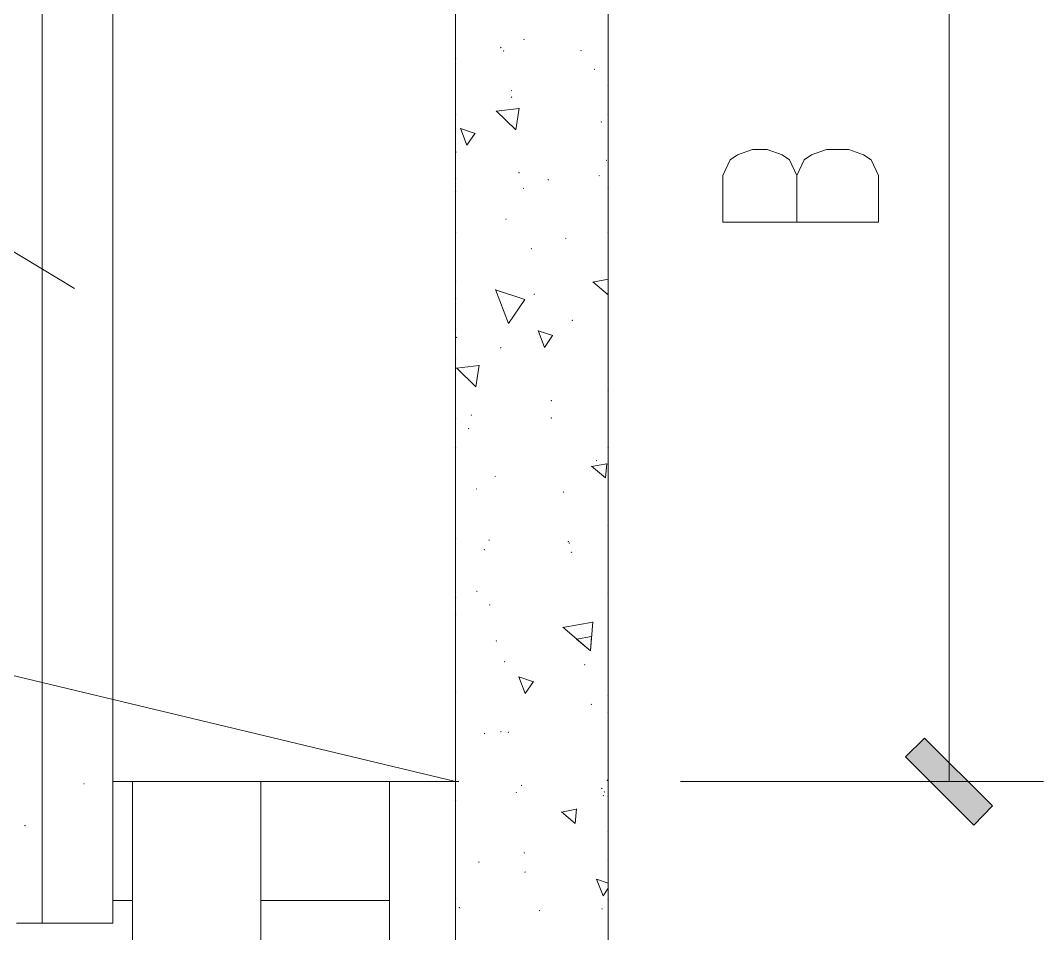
# Model space of a CAD drawing. Header units: millimetres. Extents: x 568 to 57335, y 85 to 28579.
# Drawn here: x 57072.93 to 57111.13, y 28263.11 to 28297.21 of the extents above; entities that cross this region are included whole.
import ezdxf

# ---------------------------------------------------------------- set-up
doc = ezdxf.new("R2010")
doc.units = ezdxf.units.MM

msp = doc.modelspace()

# ---------------------------------------------------------------- hatches: boundary and pattern name
h = msp.add_hatch(color=0)
h.dxf.hatch_style = 2
h.paths.add_polyline_path([(57089.175, 28296.997), (57089.147, 28297.026), (57089.175, 28297.054), (57089.203, 28297.026)])
h = msp.add_hatch(color=0)
h.dxf.hatch_style = 2
h.paths.add_polyline_path([(57089.175, 28296.997), (57089.147, 28297.026), (57089.175, 28297.054), (57089.203, 28297.026)])
h = msp.add_hatch(color=0)
h.dxf.hatch_style = 2
h.paths.add_polyline_path([(57090.869, 28296.169), (57090.841, 28296.197), (57090.869, 28296.226), (57090.897, 28296.197)])
h = msp.add_hatch(color=0)
h.dxf.hatch_style = 2
h.paths.add_polyline_path([(57091.735, 28296.473), (57091.707, 28296.501), (57091.735, 28296.529), (57091.763, 28296.501)])
h = msp.add_hatch(color=0)
h.dxf.hatch_style = 2
h.paths.add_polyline_path([(57089.175, 28295.759), (57089.147, 28295.787), (57089.175, 28295.815), (57089.203, 28295.787)])
h = msp.add_hatch(color=0)
h.dxf.hatch_style = 2
h.paths.add_polyline_path([(57089.175, 28295.759), (57089.147, 28295.787), (57089.175, 28295.815), (57089.203, 28295.787)])
h = msp.add_hatch(color=0)
h.dxf.hatch_style = 2
h.paths.add_polyline_path([(57090.968, 28296.04), (57090.94, 28296.068), (57090.968, 28296.096), (57090.996, 28296.068)])
h = msp.add_hatch(color=0)
h.dxf.hatch_style = 2
h.paths.add_polyline_path([(57093.863, 28296.055), (57093.835, 28296.083), (57093.863, 28296.112), (57093.891, 28296.083)])
h = msp.add_hatch(color=0)
h.dxf.hatch_style = 2
h.paths.add_polyline_path([(57094.364, 28295.356), (57094.336, 28295.384), (57094.364, 28295.413), (57094.392, 28295.384)])
h = msp.add_hatch(color=0)
h.dxf.hatch_style = 2
h.paths.add_polyline_path([(57089.175, 28294.581), (57089.147, 28294.61), (57089.175, 28294.638), (57089.203, 28294.61)])
h = msp.add_hatch(color=0)
h.dxf.hatch_style = 2
h.paths.add_polyline_path([(57094.873, 28294.733), (57094.845, 28294.761), (57094.873, 28294.79), (57094.901, 28294.761)])
h = msp.add_hatch(color=0)
h.dxf.hatch_style = 2
h.paths.add_polyline_path([(57094.873, 28294.733), (57094.845, 28294.761), (57094.873, 28294.79), (57094.901, 28294.761)])
h = msp.add_hatch(color=0)
h.dxf.hatch_style = 2
h.paths.add_polyline_path([(57091.264, 28294.559), (57091.236, 28294.587), (57091.264, 28294.615), (57091.292, 28294.587)])
h = msp.add_hatch(color=0)
h.dxf.hatch_style = 2
h.paths.add_polyline_path([(57091.264, 28294.316), (57091.236, 28294.344), (57091.264, 28294.372), (57091.292, 28294.344)])
h = msp.add_hatch(color=0)
h.dxf.hatch_style = 2
h.paths.add_polyline_path([(57089.175, 28293.677), (57089.147, 28293.705), (57089.175, 28293.734), (57089.203, 28293.705)])
h = msp.add_hatch(color=0)
h.dxf.hatch_style = 2
h.paths.add_polyline_path([(57089.175, 28293.677), (57089.147, 28293.705), (57089.175, 28293.734), (57089.203, 28293.705)])
h = msp.add_hatch(color=0)
h.dxf.hatch_style = 2
h.paths.add_polyline_path([(57089.175, 28293.677), (57089.147, 28293.705), (57089.175, 28293.734), (57089.203, 28293.705)])
h = msp.add_hatch(color=0)
h.dxf.hatch_style = 2
h.paths.add_polyline_path([(57094.873, 28293.67), (57094.845, 28293.698), (57094.873, 28293.726), (57094.901, 28293.698)])
h = msp.add_hatch(color=0)
h.dxf.hatch_style = 2
h.paths.add_polyline_path([(57094.615, 28293.389), (57094.587, 28293.417), (57094.615, 28293.445), (57094.643, 28293.417)])
h = msp.add_hatch(color=0)
h.dxf.hatch_style = 2
h.paths.add_polyline_path([(57094.812, 28291.953), (57094.784, 28291.981), (57094.812, 28292.009), (57094.84, 28291.981)])
h = msp.add_hatch(color=0)
h.dxf.hatch_style = 2
h.paths.add_polyline_path([(57089.175, 28291.277), (57089.147, 28291.305), (57089.175, 28291.333), (57089.203, 28291.305)])
h = msp.add_hatch(color=0)
h.dxf.hatch_style = 2
h.paths.add_polyline_path([(57089.175, 28291.277), (57089.147, 28291.305), (57089.175, 28291.333), (57089.203, 28291.305)])
h = msp.add_hatch(color=0)
h.dxf.hatch_style = 2
h.paths.add_polyline_path([(57091.545, 28291.497), (57091.517, 28291.525), (57091.545, 28291.553), (57091.574, 28291.525)])
h = msp.add_hatch(color=0)
h.dxf.hatch_style = 2
h.paths.add_polyline_path([(57092.639, 28291.231), (57092.611, 28291.259), (57092.639, 28291.287), (57092.668, 28291.259)])
h = msp.add_hatch(color=0)
h.dxf.hatch_style = 2
h.paths.add_polyline_path([(57094.539, 28291.383), (57094.511, 28291.411), (57094.539, 28291.439), (57094.567, 28291.411)])
h = msp.add_hatch(color=0)
h.dxf.hatch_style = 2
h.paths.add_polyline_path([(57094.873, 28291.459), (57094.845, 28291.487), (57094.873, 28291.515), (57094.901, 28291.487)])
h = msp.add_hatch(color=0)
h.dxf.hatch_style = 2
h.paths.add_polyline_path([(57094.873, 28291.459), (57094.845, 28291.487), (57094.873, 28291.515), (57094.901, 28291.487)])
h = msp.add_hatch(color=0)
h.dxf.hatch_style = 2
h.paths.add_polyline_path([(57089.175, 28290.79), (57089.147, 28290.818), (57089.175, 28290.846), (57089.203, 28290.818)])
h = msp.add_hatch(color=0)
h.dxf.hatch_style = 2
h.paths.add_polyline_path([(57089.175, 28290.79), (57089.147, 28290.818), (57089.175, 28290.846), (57089.203, 28290.818)])
h = msp.add_hatch(color=0)
h.dxf.hatch_style = 2
h.paths.add_polyline_path([(57089.175, 28290.79), (57089.147, 28290.818), (57089.175, 28290.846), (57089.203, 28290.818)])
h = msp.add_hatch(color=0)
h.dxf.hatch_style = 2
h.paths.add_polyline_path([(57089.175, 28290.79), (57089.147, 28290.818), (57089.175, 28290.846), (57089.203, 28290.818)])
h = msp.add_hatch(color=0)
h.dxf.hatch_style = 2
h.paths.add_polyline_path([(57091.713, 28290.912), (57091.684, 28290.94), (57091.713, 28290.968), (57091.741, 28290.94)])
h = msp.add_hatch(color=0)
h.dxf.hatch_style = 2
h.paths.add_polyline_path([(57094.873, 28290.942), (57094.845, 28290.97), (57094.873, 28290.998), (57094.901, 28290.97)])
h = msp.add_hatch(color=0)
h.dxf.hatch_style = 2
h.paths.add_polyline_path([(57094.873, 28290.942), (57094.845, 28290.97), (57094.873, 28290.998), (57094.901, 28290.97)])
h = msp.add_hatch(color=0)
h.dxf.hatch_style = 2
h.paths.add_polyline_path([(57091.059, 28289.757), (57091.031, 28289.785), (57091.059, 28289.813), (57091.087, 28289.785)])
h = msp.add_hatch(color=0)
h.dxf.hatch_style = 2
h.paths.add_polyline_path([(57089.175, 28289.271), (57089.147, 28289.299), (57089.175, 28289.327), (57089.203, 28289.299)])
h = msp.add_hatch(color=0)
h.dxf.hatch_style = 2
h.paths.add_polyline_path([(57089.175, 28289.271), (57089.147, 28289.299), (57089.175, 28289.327), (57089.203, 28289.299)])
h = msp.add_hatch(color=0)
h.dxf.hatch_style = 2
h.paths.add_polyline_path([(57094.873, 28289.256), (57094.845, 28289.284), (57094.873, 28289.312), (57094.901, 28289.284)])
h = msp.add_hatch(color=0)
h.dxf.hatch_style = 2
h.paths.add_polyline_path([(57093.293, 28289.043), (57093.265, 28289.071), (57093.293, 28289.099), (57093.321, 28289.071)])
h = msp.add_hatch(color=0)
h.dxf.hatch_style = 2
h.paths.add_polyline_path([(57092.009, 28288.655), (57091.981, 28288.683), (57092.009, 28288.712), (57092.037, 28288.683)])
h = msp.add_hatch(color=0)
h.dxf.hatch_style = 2
h.paths.add_polyline_path([(57089.175, 28287.447), (57089.147, 28287.475), (57089.175, 28287.504), (57089.203, 28287.475)])
h = msp.add_hatch(color=0)
h.dxf.hatch_style = 2
h.paths.add_polyline_path([(57089.175, 28287.447), (57089.147, 28287.475), (57089.175, 28287.504), (57089.203, 28287.475)])
h = msp.add_hatch(color=0)
h.dxf.hatch_style = 2
h.paths.add_polyline_path([(57089.175, 28287.447), (57089.147, 28287.475), (57089.175, 28287.504), (57089.203, 28287.475)])
h = msp.add_hatch(color=0)
h.dxf.hatch_style = 2
h.paths.add_polyline_path([(57094.873, 28287.447), (57094.845, 28287.475), (57094.873, 28287.504), (57094.901, 28287.475)])
h = msp.add_hatch(color=0)
h.dxf.hatch_style = 2
h.paths.add_polyline_path([(57094.873, 28287.447), (57094.845, 28287.475), (57094.873, 28287.504), (57094.901, 28287.475)])
h = msp.add_hatch(color=0)
h.dxf.hatch_style = 2
h.paths.add_polyline_path([(57092.115, 28286.954), (57092.087, 28286.982), (57092.115, 28287.01), (57092.143, 28286.982)])
h = msp.add_hatch(color=0)
h.dxf.hatch_style = 2
h.paths.add_polyline_path([(57092.115, 28286.954), (57092.087, 28286.982), (57092.115, 28287.01), (57092.143, 28286.982)])
h = msp.add_hatch(color=0)
h.dxf.hatch_style = 2
h.paths.add_polyline_path([(57094.873, 28287.151), (57094.845, 28287.179), (57094.873, 28287.207), (57094.901, 28287.179)])
h = msp.add_hatch(color=0)
h.dxf.hatch_style = 2
h.paths.add_polyline_path([(57089.175, 28286.794), (57089.147, 28286.822), (57089.175, 28286.85), (57089.203, 28286.822)])
h = msp.add_hatch(color=0)
h.dxf.hatch_style = 2
h.paths.add_polyline_path([(57089.175, 28286.794), (57089.147, 28286.822), (57089.175, 28286.85), (57089.203, 28286.822)])
h = msp.add_hatch(color=0)
h.dxf.hatch_style = 2
h.paths.add_polyline_path([(57093.536, 28285.981), (57093.508, 28286.009), (57093.536, 28286.037), (57093.564, 28286.009)])
h = msp.add_hatch(color=0)
h.dxf.hatch_style = 2
h.paths.add_polyline_path([(57089.175, 28285.624), (57089.147, 28285.652), (57089.175, 28285.68), (57089.203, 28285.652)])
h = msp.add_hatch(color=0)
h.dxf.hatch_style = 2
h.paths.add_polyline_path([(57089.175, 28285.624), (57089.147, 28285.652), (57089.175, 28285.68), (57089.203, 28285.652)])
h = msp.add_hatch(color=0)
h.dxf.hatch_style = 2
h.paths.add_polyline_path([(57089.213, 28285.343), (57089.185, 28285.371), (57089.213, 28285.399), (57089.241, 28285.371)])
h = msp.add_hatch(color=0)
h.dxf.hatch_style = 2
h.paths.add_polyline_path([(57090.862, 28284.955), (57090.834, 28284.983), (57090.862, 28285.012), (57090.89, 28284.983)])
h = msp.add_hatch(color=0)
h.dxf.hatch_style = 2
h.paths.add_polyline_path([(57089.175, 28284.545), (57089.147, 28284.573), (57089.175, 28284.601), (57089.203, 28284.573)])
h = msp.add_hatch(color=0)
h.dxf.hatch_style = 2
h.paths.add_polyline_path([(57089.175, 28284.545), (57089.147, 28284.573), (57089.175, 28284.601), (57089.203, 28284.573)])
h = msp.add_hatch(color=0)
h.dxf.hatch_style = 2
h.paths.add_polyline_path([(57094.873, 28283.36), (57094.845, 28283.388), (57094.873, 28283.416), (57094.901, 28283.388)])
h = msp.add_hatch(color=0)
h.dxf.hatch_style = 2
h.paths.add_polyline_path([(57094.873, 28283.36), (57094.845, 28283.388), (57094.873, 28283.416), (57094.901, 28283.388)])
h = msp.add_hatch(color=0)
h.dxf.hatch_style = 2
h.paths.add_polyline_path([(57094.873, 28283.36), (57094.845, 28283.388), (57094.873, 28283.416), (57094.901, 28283.388)])
h = msp.add_hatch(color=0)
h.dxf.hatch_style = 2
h.paths.add_polyline_path([(57094.873, 28283.36), (57094.845, 28283.388), (57094.873, 28283.416), (57094.901, 28283.388)])
h = msp.add_hatch(color=0)
h.dxf.hatch_style = 2
h.paths.add_polyline_path([(57094.873, 28283.36), (57094.845, 28283.388), (57094.873, 28283.416), (57094.901, 28283.388)])
h = msp.add_hatch(color=0)
h.dxf.hatch_style = 2
h.paths.add_polyline_path([(57094.873, 28283.36), (57094.845, 28283.388), (57094.873, 28283.416), (57094.901, 28283.388)])
h = msp.add_hatch(color=0)
h.dxf.hatch_style = 2
h.paths.add_polyline_path([(57092.753, 28282.98), (57092.725, 28283.008), (57092.753, 28283.036), (57092.782, 28283.008)])
h = msp.add_hatch(color=0)
h.dxf.hatch_style = 2
h.paths.add_polyline_path([(57089.76, 28282.441), (57089.732, 28282.469), (57089.76, 28282.497), (57089.788, 28282.469)])
h = msp.add_hatch(color=0)
h.dxf.hatch_style = 2
h.paths.add_polyline_path([(57089.175, 28282.311), (57089.147, 28282.34), (57089.175, 28282.368), (57089.203, 28282.34)])
h = msp.add_hatch(color=0)
h.dxf.hatch_style = 2
h.paths.add_polyline_path([(57089.175, 28282.311), (57089.147, 28282.34), (57089.175, 28282.368), (57089.203, 28282.34)])
h = msp.add_hatch(color=0)
h.dxf.hatch_style = 2
h.paths.add_polyline_path([(57092.753, 28282.334), (57092.725, 28282.362), (57092.753, 28282.39), (57092.782, 28282.362)])
h = msp.add_hatch(color=0)
h.dxf.hatch_style = 2
h.paths.add_polyline_path([(57089.661, 28281.939), (57089.633, 28281.967), (57089.661, 28281.995), (57089.689, 28281.967)])
h = msp.add_hatch(color=0)
h.dxf.hatch_style = 2
h.paths.add_polyline_path([(57089.175, 28281.217), (57089.147, 28281.246), (57089.175, 28281.274), (57089.203, 28281.246)])
h = msp.add_hatch(color=0)
h.dxf.hatch_style = 2
h.paths.add_polyline_path([(57089.175, 28281.217), (57089.147, 28281.246), (57089.175, 28281.274), (57089.203, 28281.246)])
h = msp.add_hatch(color=0)
h.dxf.hatch_style = 2
h.paths.add_polyline_path([(57089.175, 28281.217), (57089.147, 28281.246), (57089.175, 28281.274), (57089.203, 28281.246)])
h = msp.add_hatch(color=0)
h.dxf.hatch_style = 2
h.paths.add_polyline_path([(57094.873, 28281.217), (57094.845, 28281.246), (57094.873, 28281.274), (57094.901, 28281.246)])
h = msp.add_hatch(color=0)
h.dxf.hatch_style = 2
h.paths.add_polyline_path([(57094.873, 28281.217), (57094.845, 28281.246), (57094.873, 28281.274), (57094.901, 28281.246)])
h = msp.add_hatch(color=0)
h.dxf.hatch_style = 2
h.paths.add_polyline_path([(57094.44, 28280.739), (57094.412, 28280.767), (57094.44, 28280.795), (57094.468, 28280.767)])
h = msp.add_hatch(color=0)
h.dxf.hatch_style = 2
h.paths.add_polyline_path([(57089.175, 28280.306), (57089.147, 28280.334), (57089.175, 28280.362), (57089.203, 28280.334)])
h = msp.add_hatch(color=0)
h.dxf.hatch_style = 2
h.paths.add_polyline_path([(57089.175, 28280.306), (57089.147, 28280.334), (57089.175, 28280.362), (57089.203, 28280.334)])
h = msp.add_hatch(color=0)
h.dxf.hatch_style = 2
h.paths.add_polyline_path([(57090.656, 28280.154), (57090.628, 28280.182), (57090.656, 28280.21), (57090.685, 28280.182)])
h = msp.add_hatch(color=0)
h.dxf.hatch_style = 2
h.paths.add_polyline_path([(57094.873, 28280.291), (57094.845, 28280.319), (57094.873, 28280.347), (57094.901, 28280.319)])
h = msp.add_hatch(color=0)
h.dxf.hatch_style = 2
h.paths.add_polyline_path([(57089.958, 28279.683), (57089.929, 28279.711), (57089.958, 28279.739), (57089.986, 28279.711)])
h = msp.add_hatch(color=0)
h.dxf.hatch_style = 2
h.paths.add_polyline_path([(57089.175, 28279.409), (57089.147, 28279.437), (57089.175, 28279.465), (57089.203, 28279.437)])
h = msp.add_hatch(color=0)
h.dxf.hatch_style = 2
h.paths.add_polyline_path([(57093.209, 28279.569), (57093.181, 28279.597), (57093.209, 28279.625), (57093.237, 28279.597)])
h = msp.add_hatch(color=0)
h.dxf.hatch_style = 2
h.paths.add_polyline_path([(57094.873, 28279.569), (57094.845, 28279.597), (57094.873, 28279.625), (57094.901, 28279.597)])
h = msp.add_hatch(color=0)
h.dxf.hatch_style = 2
h.paths.add_polyline_path([(57094.873, 28279.569), (57094.845, 28279.597), (57094.873, 28279.625), (57094.901, 28279.597)])
h = msp.add_hatch(color=0)
h.dxf.hatch_style = 2
h.paths.add_polyline_path([(57094.873, 28278.308), (57094.845, 28278.336), (57094.873, 28278.364), (57094.901, 28278.336)])
h = msp.add_hatch(color=0)
h.dxf.hatch_style = 2
h.paths.add_polyline_path([(57089.175, 28277.829), (57089.147, 28277.857), (57089.175, 28277.885), (57089.203, 28277.857)])
h = msp.add_hatch(color=0)
h.dxf.hatch_style = 2
h.paths.add_polyline_path([(57089.175, 28277.829), (57089.147, 28277.857), (57089.175, 28277.885), (57089.203, 28277.857)])
h = msp.add_hatch(color=0)
h.dxf.hatch_style = 2
h.paths.add_polyline_path([(57090.429, 28277.776), (57090.4, 28277.804), (57090.429, 28277.832), (57090.457, 28277.804)])
h = msp.add_hatch(color=0)
h.dxf.hatch_style = 2
h.paths.add_polyline_path([(57090.254, 28277.411), (57090.226, 28277.439), (57090.254, 28277.467), (57090.282, 28277.439)])
h = msp.add_hatch(color=0)
h.dxf.hatch_style = 2
h.paths.add_polyline_path([(57093.384, 28277.715), (57093.356, 28277.743), (57093.384, 28277.771), (57093.412, 28277.743)])
h = msp.add_hatch(color=0)
h.dxf.hatch_style = 2
h.paths.add_polyline_path([(57093.43, 28277.662), (57093.401, 28277.69), (57093.43, 28277.718), (57093.458, 28277.69)])
h = msp.add_hatch(color=0)
h.dxf.hatch_style = 2
h.paths.add_polyline_path([(57093.506, 28277.32), (57093.477, 28277.348), (57093.506, 28277.376), (57093.534, 28277.348)])
h = msp.add_hatch(color=0)
h.dxf.hatch_style = 2
h.paths.add_polyline_path([(57089.973, 28275.861), (57089.945, 28275.889), (57089.973, 28275.917), (57090.001, 28275.889)])
h = msp.add_hatch(color=0)
h.dxf.hatch_style = 2
h.paths.add_polyline_path([(57089.175, 28275.618), (57089.147, 28275.646), (57089.175, 28275.674), (57089.203, 28275.646)])
h = msp.add_hatch(color=0)
h.dxf.hatch_style = 2
h.paths.add_polyline_path([(57089.175, 28275.618), (57089.147, 28275.646), (57089.175, 28275.674), (57089.203, 28275.646)])
h = msp.add_hatch(color=0)
h.dxf.hatch_style = 2
h.paths.add_polyline_path([(57089.175, 28275.618), (57089.147, 28275.646), (57089.175, 28275.674), (57089.203, 28275.646)])
h = msp.add_hatch(color=0)
h.dxf.hatch_style = 2
h.paths.add_polyline_path([(57094.873, 28275.77), (57094.845, 28275.798), (57094.873, 28275.826), (57094.901, 28275.798)])
h = msp.add_hatch(color=0)
h.dxf.hatch_style = 2
h.paths.add_polyline_path([(57094.873, 28275.77), (57094.845, 28275.798), (57094.873, 28275.826), (57094.901, 28275.798)])
h = msp.add_hatch(color=0)
h.dxf.hatch_style = 2
h.paths.add_polyline_path([(57094.873, 28275.77), (57094.845, 28275.798), (57094.873, 28275.826), (57094.901, 28275.798)])
h = msp.add_hatch(color=0)
h.dxf.hatch_style = 2
h.paths.add_polyline_path([(57090.451, 28275.352), (57090.423, 28275.38), (57090.451, 28275.408), (57090.479, 28275.38)])
h = msp.add_hatch(color=0)
h.dxf.hatch_style = 2
h.paths.add_polyline_path([(57089.175, 28274.995), (57089.147, 28275.023), (57089.175, 28275.051), (57089.203, 28275.023)])
h = msp.add_hatch(color=0)
h.dxf.hatch_style = 2
h.paths.add_polyline_path([(57089.175, 28274.995), (57089.147, 28275.023), (57089.175, 28275.051), (57089.203, 28275.023)])
h = msp.add_hatch(color=0)
h.dxf.hatch_style = 2
h.paths.add_polyline_path([(57090.702, 28274.007), (57090.674, 28274.035), (57090.702, 28274.064), (57090.73, 28274.035)])
h = msp.add_hatch(color=0)
h.dxf.hatch_style = 2
h.paths.add_polyline_path([(57089.175, 28273.346), (57089.147, 28273.375), (57089.175, 28273.403), (57089.203, 28273.375)])
h = msp.add_hatch(color=0)
h.dxf.hatch_style = 2
h.paths.add_polyline_path([(57089.175, 28273.346), (57089.147, 28273.375), (57089.175, 28273.403), (57089.203, 28273.375)])
h = msp.add_hatch(color=0)
h.dxf.hatch_style = 2
h.paths.add_polyline_path([(57091.006, 28273.232), (57090.978, 28273.261), (57091.006, 28273.289), (57091.034, 28273.261)])
h = msp.add_hatch(color=0)
h.dxf.hatch_style = 2
h.paths.add_polyline_path([(57093.999, 28273.118), (57093.971, 28273.147), (57093.999, 28273.175), (57094.027, 28273.147)])
h = msp.add_hatch(color=0)
h.dxf.hatch_style = 2
h.paths.add_polyline_path([(57089.175, 28272.085), (57089.147, 28272.113), (57089.175, 28272.141), (57089.203, 28272.113)])
h = msp.add_hatch(color=0)
h.dxf.hatch_style = 2
h.paths.add_polyline_path([(57089.175, 28272.085), (57089.147, 28272.113), (57089.175, 28272.141), (57089.203, 28272.113)])
h = msp.add_hatch(color=0)
h.dxf.hatch_style = 2
h.paths.add_polyline_path([(57094.873, 28271.979), (57094.845, 28272.007), (57094.873, 28272.035), (57094.901, 28272.007)])
h = msp.add_hatch(color=0)
h.dxf.hatch_style = 2
h.paths.add_polyline_path([(57094.873, 28271.979), (57094.845, 28272.007), (57094.873, 28272.035), (57094.901, 28272.007)])
h = msp.add_hatch(color=0)
h.dxf.hatch_style = 2
h.paths.add_polyline_path([(57094.873, 28271.979), (57094.845, 28272.007), (57094.873, 28272.035), (57094.901, 28272.007)])
h = msp.add_hatch(color=0)
h.dxf.hatch_style = 2
h.paths.add_polyline_path([(57089.175, 28271.341), (57089.147, 28271.369), (57089.175, 28271.397), (57089.203, 28271.369)])
h = msp.add_hatch(color=0)
h.dxf.hatch_style = 2
h.paths.add_polyline_path([(57089.175, 28271.341), (57089.147, 28271.369), (57089.175, 28271.397), (57089.203, 28271.369)])
h = msp.add_hatch(color=0)
h.dxf.hatch_style = 2
h.paths.add_polyline_path([(57094.25, 28271.637), (57094.222, 28271.665), (57094.25, 28271.693), (57094.278, 28271.665)])
h = msp.add_hatch(color=0)
h.dxf.hatch_style = 2
h.paths.add_polyline_path([(57094.873, 28271.325), (57094.845, 28271.354), (57094.873, 28271.382), (57094.901, 28271.354)])
h = msp.add_hatch(color=0)
h.dxf.hatch_style = 2
h.paths.add_polyline_path([(57090.254, 28270.551), (57090.226, 28270.579), (57090.254, 28270.607), (57090.282, 28270.579)])
h = msp.add_hatch(color=0)
h.dxf.hatch_style = 2
h.paths.add_polyline_path([(57090.869, 28270.619), (57090.841, 28270.647), (57090.869, 28270.675), (57090.897, 28270.647)])
h = msp.add_hatch(color=0)
h.dxf.hatch_style = 2
h.paths.add_polyline_path([(57091.15, 28270.596), (57091.122, 28270.624), (57091.15, 28270.652), (57091.178, 28270.624)])
h = msp.add_hatch(color=0)
h.dxf.hatch_style = 2
h.paths.add_polyline_path([(57091.15, 28270.596), (57091.122, 28270.624), (57091.15, 28270.652), (57091.178, 28270.624)])
h = msp.add_hatch(color=0)
h.dxf.hatch_style = 2
h.paths.add_polyline_path([(57105.981, 28269.705), (57106.687, 28270.411), (57109.232, 28267.874), (57108.526, 28267.16)])
h = msp.add_hatch(color=0)
h.dxf.hatch_style = 2
h.paths.add_polyline_path([(57075.302, 28268.674), (57075.274, 28268.702), (57075.302, 28268.73), (57075.33, 28268.702)])
h = msp.add_hatch(color=0)
h.dxf.hatch_style = 2
h.paths.add_polyline_path([(57089.175, 28268.856), (57089.147, 28268.884), (57089.175, 28268.912), (57089.203, 28268.884)])
h = msp.add_hatch(color=0)
h.dxf.hatch_style = 2
h.paths.add_polyline_path([(57089.175, 28268.856), (57089.147, 28268.884), (57089.175, 28268.912), (57089.203, 28268.884)])
h = msp.add_hatch(color=0)
h.dxf.hatch_style = 2
h.paths.add_polyline_path([(57089.175, 28268.765), (57089.147, 28268.793), (57089.175, 28268.821), (57089.203, 28268.793)])
h = msp.add_hatch(color=0)
h.dxf.hatch_style = 2
h.paths.add_polyline_path([(57089.175, 28268.765), (57089.147, 28268.793), (57089.175, 28268.821), (57089.203, 28268.793)])
h = msp.add_hatch(color=0)
h.dxf.hatch_style = 2
h.paths.add_polyline_path([(57091.644, 28268.613), (57091.616, 28268.641), (57091.644, 28268.669), (57091.672, 28268.641)])
h = msp.add_hatch(color=0)
h.dxf.hatch_style = 2
h.paths.add_polyline_path([(57094.843, 28268.803), (57094.815, 28268.831), (57094.843, 28268.859), (57094.871, 28268.831)])
h = msp.add_hatch(color=0)
h.dxf.hatch_style = 2
h.paths.add_polyline_path([(57094.873, 28268.849), (57094.845, 28268.877), (57094.873, 28268.905), (57094.901, 28268.877)])
h = msp.add_hatch(color=0)
h.dxf.hatch_style = 2
h.paths.add_polyline_path([(57094.873, 28268.849), (57094.845, 28268.877), (57094.873, 28268.905), (57094.901, 28268.877)])
h = msp.add_hatch(color=0)
h.dxf.hatch_style = 2
h.paths.add_polyline_path([(57091.447, 28268.347), (57091.419, 28268.375), (57091.447, 28268.403), (57091.475, 28268.375)])
h = msp.add_hatch(color=0)
h.dxf.hatch_style = 2
h.paths.add_polyline_path([(57094.638, 28268.499), (57094.609, 28268.527), (57094.638, 28268.555), (57094.666, 28268.527)])
h = msp.add_hatch(color=0)
h.dxf.hatch_style = 2
h.paths.add_polyline_path([(57094.698, 28268.233), (57094.67, 28268.261), (57094.698, 28268.289), (57094.726, 28268.261)])
h = msp.add_hatch(color=0)
h.dxf.hatch_style = 2
h.paths.add_polyline_path([(57094.736, 28268.37), (57094.708, 28268.398), (57094.736, 28268.426), (57094.764, 28268.398)])
h = msp.add_hatch(color=0)
h.dxf.hatch_style = 2
h.paths.add_polyline_path([(57089.175, 28268.036), (57089.147, 28268.064), (57089.175, 28268.092), (57089.203, 28268.064)])
h = msp.add_hatch(color=0)
h.dxf.hatch_style = 2
h.paths.add_polyline_path([(57089.175, 28268.036), (57089.147, 28268.064), (57089.175, 28268.092), (57089.203, 28268.064)])
h = msp.add_hatch(color=0)
h.dxf.hatch_style = 2
h.paths.add_polyline_path([(57089.175, 28268.036), (57089.147, 28268.064), (57089.175, 28268.092), (57089.203, 28268.064)])
h = msp.add_hatch(color=0)
h.dxf.hatch_style = 2
h.paths.add_polyline_path([(57094.873, 28268.188), (57094.845, 28268.216), (57094.873, 28268.244), (57094.901, 28268.216)])
h = msp.add_hatch(color=0)
h.dxf.hatch_style = 2
h.paths.add_polyline_path([(57094.873, 28268.188), (57094.845, 28268.216), (57094.873, 28268.244), (57094.901, 28268.216)])
h = msp.add_hatch(color=0)
h.dxf.hatch_style = 2
h.paths.add_polyline_path([(57094.873, 28268.188), (57094.845, 28268.216), (57094.873, 28268.244), (57094.901, 28268.216)])
h = msp.add_hatch(color=0)
h.dxf.hatch_style = 2
h.paths.add_polyline_path([(57073.099, 28267.109), (57073.071, 28267.137), (57073.099, 28267.165), (57073.127, 28267.137)])
h = msp.add_hatch(color=0)
h.dxf.hatch_style = 2
h.paths.add_polyline_path([(57094.873, 28266.881), (57094.845, 28266.909), (57094.873, 28266.937), (57094.901, 28266.909)])
h = msp.add_hatch(color=0)
h.dxf.hatch_style = 2
h.paths.add_polyline_path([(57094.873, 28266.881), (57094.845, 28266.909), (57094.873, 28266.937), (57094.901, 28266.909)])
h = msp.add_hatch(color=0)
h.dxf.hatch_style = 2
h.paths.add_polyline_path([(57094.873, 28266.881), (57094.845, 28266.909), (57094.873, 28266.937), (57094.901, 28266.909)])
h = msp.add_hatch(color=0)
h.dxf.hatch_style = 2
h.paths.add_polyline_path([(57091.743, 28266.091), (57091.715, 28266.119), (57091.743, 28266.147), (57091.771, 28266.119)])
h = msp.add_hatch(color=0)
h.dxf.hatch_style = 2
h.paths.add_polyline_path([(57090.049, 28265.749), (57090.021, 28265.777), (57090.049, 28265.805), (57090.077, 28265.777)])
h = msp.add_hatch(color=0)
h.dxf.hatch_style = 2
h.paths.add_polyline_path([(57094.873, 28265.855), (57094.845, 28265.883), (57094.873, 28265.911), (57094.901, 28265.883)])
h = msp.add_hatch(color=0)
h.dxf.hatch_style = 2
h.paths.add_polyline_path([(57091.773, 28265.377), (57091.745, 28265.405), (57091.773, 28265.433), (57091.801, 28265.405)])
h = msp.add_hatch(color=0)
h.dxf.hatch_style = 2
h.paths.add_polyline_path([(57094.873, 28264.397), (57094.845, 28264.425), (57094.873, 28264.453), (57094.901, 28264.425)])
h = msp.add_hatch(color=0)
h.dxf.hatch_style = 2
h.paths.add_polyline_path([(57094.873, 28264.397), (57094.845, 28264.425), (57094.873, 28264.453), (57094.901, 28264.425)])
h = msp.add_hatch(color=0)
h.dxf.hatch_style = 2
h.paths.add_polyline_path([(57089.175, 28264.374), (57089.147, 28264.402), (57089.175, 28264.43), (57089.203, 28264.402)])
h = msp.add_hatch(color=0)
h.dxf.hatch_style = 2
h.paths.add_polyline_path([(57089.175, 28264.374), (57089.147, 28264.402), (57089.175, 28264.43), (57089.203, 28264.402)])
h = msp.add_hatch(color=0)
h.dxf.hatch_style = 2
h.paths.add_polyline_path([(57089.175, 28264.245), (57089.147, 28264.273), (57089.175, 28264.301), (57089.203, 28264.273)])
h = msp.add_hatch(color=0)
h.dxf.hatch_style = 2
h.paths.add_polyline_path([(57089.319, 28264.047), (57089.291, 28264.075), (57089.319, 28264.103), (57089.347, 28264.075)])
h = msp.add_hatch(color=0)
h.dxf.hatch_style = 2
h.paths.add_polyline_path([(57094.873, 28264.366), (57094.845, 28264.394), (57094.873, 28264.422), (57094.901, 28264.394)])
h = msp.add_hatch(color=0)
h.dxf.hatch_style = 2
h.paths.add_polyline_path([(57094.873, 28264.366), (57094.845, 28264.394), (57094.873, 28264.422), (57094.901, 28264.394)])
h = msp.add_hatch(color=0)
h.dxf.hatch_style = 2
h.paths.add_polyline_path([(57092.313, 28263.941), (57092.285, 28263.969), (57092.313, 28263.997), (57092.341, 28263.969)])
h = msp.add_hatch(color=0)
h.dxf.hatch_style = 2
h.paths.add_polyline_path([(57094.645, 28264.001), (57094.617, 28264.03), (57094.645, 28264.058), (57094.673, 28264.03)])

# ---------------------------------------------------------------- linework, layer by layer
at = {"color": 0, "lineweight": 0}
for points in [[(57089.175, 28244.77), (57089.175, 28333.615), (57094.873, 28333.615), (57094.873, 28244.77)], [(57105.981, 28269.705), (57106.687, 28270.411), (57109.232, 28267.874), (57108.526, 28267.16)]]:
    msp.add_lwpolyline(points, close=True, dxfattribs=at)
for points in [[(57010.989, 28325.828), (57074.945, 28287.202)], [(57073.744, 28263.498), (57073.744, 28316.065)], [(57076.381, 28263.498), (57076.381, 28316.065)], [(57107.607, 28268.786), (57107.607, 28309.66)], [(57091.545, 28293.918), (57090.694, 28293.819)], [(57091.424, 28293.128), (57091.545, 28293.926)], [(57091.424, 28293.128), (57090.694, 28293.827)], [(57089.6, 28292.551), (57089.357, 28293.181)], [(57089.904, 28292.991), (57089.357, 28293.174)], [(57089.6, 28292.551), (57089.904, 28292.999)], [(57104.963, 28289.679), (57099.151, 28289.679), (57099.151, 28291.419), (57099.432, 28292.004), (57099.705, 28292.194), (57100.26, 28292.391), (57100.814, 28292.391), (57101.369, 28292.194), (57101.642, 28292.004), (57101.924, 28291.419)], [(57101.924, 28289.679), (57101.924, 28291.419), (57102.197, 28292.004), (57102.471, 28292.194), (57103.025, 28292.391), (57103.861, 28292.391), (57104.408, 28292.194), (57104.689, 28292.004), (57104.963, 28291.419), (57104.963, 28289.679)], [(57089.175, 28292.194), (57089.183, 28292.315)], [(57094.873, 28287.544), (57094.303, 28287.437)], [(57094.873, 28286.966), (57094.303, 28287.445)], [(57091.15, 28285.895), (57090.672, 28287.156)], [(57091.758, 28286.784), (57090.672, 28287.149)], [(57094.873, 28286.966), (57094.82, 28287.012)], [(57094.873, 28287.012), (57094.82, 28287.004)], [(57091.15, 28285.895), (57091.758, 28286.792)], [(57092.503, 28284.999), (57092.26, 28285.629)], [(57092.807, 28285.439), (57092.26, 28285.622)], [(57092.503, 28284.999), (57092.799, 28285.447)], [(57090.056, 28284.323), (57089.205, 28284.224)], [(57089.935, 28283.525), (57090.056, 28284.33)], [(57089.935, 28283.525), (57089.205, 28284.231)], [(57094.82, 28280.653), (57094.258, 28280.554)], [(57094.774, 28280.129), (57094.258, 28280.562)], [(57094.774, 28280.129), (57094.82, 28280.661)], [(57089.175, 28268.786), (57046.758, 28278.943)], [(57094.303, 28274.742), (57093.179, 28274.537)], [(57094.212, 28273.671), (57093.179, 28274.545)], [(57094.212, 28273.671), (57094.303, 28274.75)], [(57094.258, 28274.203), (57093.695, 28274.104)], [(57094.212, 28273.671), (57093.695, 28274.104)], [(57094.212, 28273.671), (57094.258, 28274.21)], [(57091.781, 28272.068), (57091.538, 28272.698)], [(57092.085, 28272.508), (57091.538, 28272.691)], [(57091.781, 28272.068), (57092.085, 28272.516)], [(57076.381, 28268.786), (57089.304, 28268.786)], [(57077.11, 28247.201), (57077.11, 28268.786)], [(57081.904, 28247.201), (57081.904, 28268.786)], [(57086.706, 28247.201), (57086.706, 28268.786)], [(57111.132, 28268.786), (57097.57, 28268.786)], [(57093.642, 28267.221), (57093.126, 28267.654)], [(57093.695, 28267.752), (57093.133, 28267.646)], [(57093.642, 28267.221), (57093.688, 28267.76)], [(57094.683, 28264.516), (57094.44, 28265.139)], [(57094.873, 28264.987), (57094.44, 28265.139)], [(57094.683, 28264.516), (57094.873, 28264.805)], [(57077.11, 28264.341), (57076.381, 28264.341)], [(57086.706, 28264.341), (57081.904, 28264.341)], [(57072.787, 28263.498), (57076.381, 28263.498)]]:
    msp.add_lwpolyline(points, dxfattribs=at)

doc.saveas('drawing.dxf')
